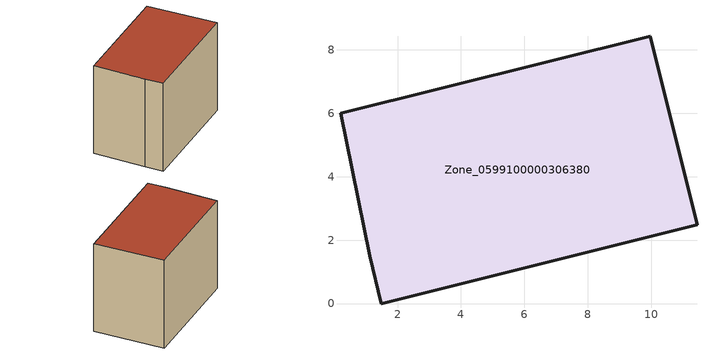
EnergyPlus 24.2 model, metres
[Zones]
Zone_0599100000306380
 floor ground (C_G): 1.48,0 1.12,1.51 0.2,5.99 9.96,8.42 11.44,2.49 z0
 wall outside (C_F): 11.44,2.49 9.96,8.42 0.2,5.99 1.12,1.51 1.48,0 11.44,2.49 z0:8.02
 roof outside (C_R): 1.12,1.51 1.48,0 11.44,2.49 9.96,8.42 0.2,5.99 z8.02
[BUILDING]
Pand.0599100000306380: North Axis=0; Terrain=City; Loads Convergence Tolerance Value=0.04; Temperature Convergence Tolerance Value=0.4; Solar Distribution=FullExterior; Maximum Number of Warmup Days=25; Minimum Number of Warmup Days=1
[Site:Location]
Rotterdam.The.Hague.AP_ZH_NLD Design_Conditions: Latitude=51.96; Longitude=4.45; Time Zone=1; Elevation=-4.5
[SITE:GROUNDTEMPERATURE:BUILDINGSURFACE]
18, 18, 18, 18, 18, 18, 18, 18, 18, 18, 18, 18
[MATERIAL] Thermal Absorptance=0.9; Solar Absorptance=0.7; Visible Absorptance=0.7
Name | Roughness | Thickness | Conductivity | Density | Specific Heat
G.TI.1965-1974 | MediumSmooth | 0.15 | 0.882353 | 540 | 1210
F.TI.1965-1974 | Rough | 0.3 | 0.697674 | 1920 | 840
R.TI.1965-1974 | MediumRough | 0.2 | 0.232558 | 1500 | 1000
[CONSTRUCTION]
C_G: G.TI.1965-1974
C_F: F.TI.1965-1974
C_R: R.TI.1965-1974
[ZONE]
Zone_0599100000306380: Type=1; Multiplier=1; Ceiling Height=Autocalculate; Volume=Autocalculate; Floor Area=autocalculate; Part of Total Floor Area=Yes
[ZONEINFILTRATION:DESIGNFLOWRATE]
Infil_Zone_0599100000306380: Zone or ZoneList or Space or SpaceList=Zone_0599100000306380; Schedule=AlwaysOn; Design Flow Rate Calculation Method=Flow/Area; Flow Rate per Floor Area=0.003; Constant Term Coefficient=1; Temperature Term Coefficient=0; Velocity Term Coefficient=0; Velocity Squared Term Coefficient=0
[HVACTEMPLATE:ZONE:IDEALLOADSAIRSYSTEM]
Zone_0599100000306380: Maximum Heating Supply Air Temperature=50; Minimum Cooling Supply Air Temperature=13; Maximum Heating Supply Air Humidity Ratio=0.0156; Minimum Cooling Supply Air Humidity Ratio=0.0077; Heating Limit=NoLimit; Cooling Limit=NoLimit; Dehumidification Control Type=ConstantSensibleHeatRatio; Cooling Sensible Heat Ratio=0.7; Dehumidification Setpoint=60; Humidification Control Type=None; Humidification Setpoint=30; Outdoor Air Method=None; Outdoor Air Flow Rate per Person=0.00944; Outdoor Air Flow Rate per Zone Floor Area=0; Outdoor Air Flow Rate per Zone=0; Demand Controlled Ventilation Type=None; Outdoor Air Economizer Type=NoEconomizer; Heat Recovery Type=None; Sensible Heat Recovery Effectiveness=0.7; Latent Heat Recovery Effectiveness=0.65
[ZONECONTROL:THERMOSTAT]
ThermostatControl_Zone_0599100000306380: Zone or ZoneList=Zone_0599100000306380; Control Type Schedule=DualSetpointControlType; Control 1=Thermostat_Zone_0599100000306380; Temperature Difference Between Cutout And Setpoint=0
[THERMOSTATSETPOINT:DUALSETPOINT]
Thermostat_Zone_0599100000306380: Heating Setpoint Temperature Schedule=HeatingSetpoint_Zone_0599100000306380; Cooling Setpoint Temperature Schedule=CoolingSetpoint_Zone_0599100000306380
[SCHEDULE:COMPACT]
HeatingSetpoint_Zone_0599100000306380: Through: 12/31, For: AllDays, Until: 24:00, 21
CoolingSetpoint_Zone_0599100000306380: Through: 12/31, For: AllDays, Until: 24:00, 24
DualSetpointControlType: Through: 12/31, For: AllDays, Until: 24:00, 4
AlwaysOn: Through: 12/31, For: AllDays, Until: 24:00, 1
